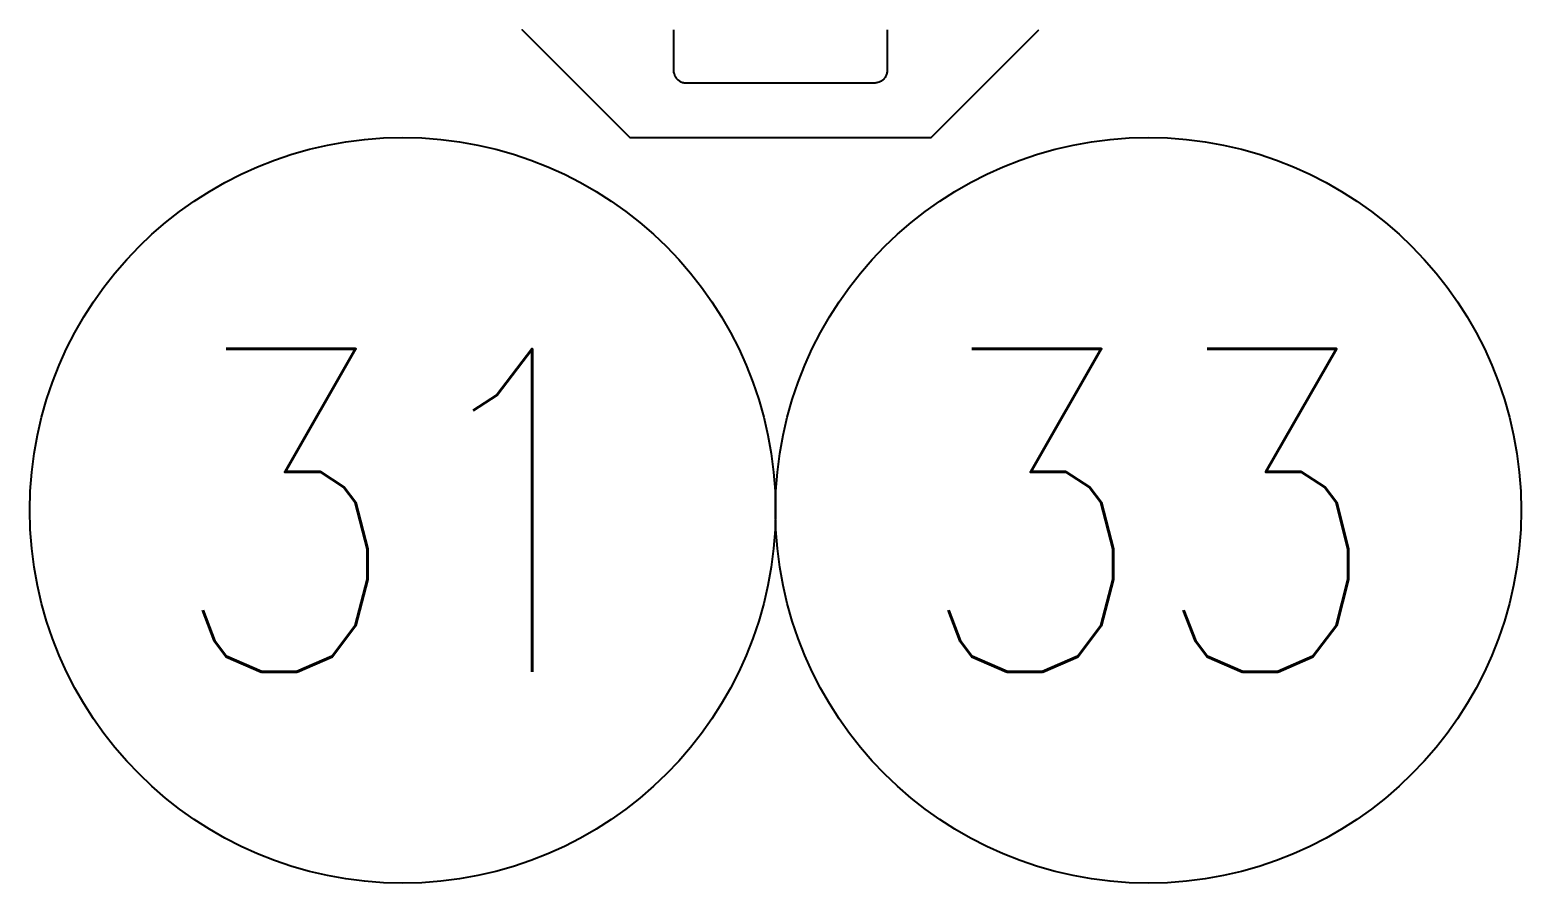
# Model space of a CAD drawing. Header units: inches. Extents: x -4 to 280, y -9 to 35.
# Drawn here: x 35.368 to 37.1, y 11.155 to 12.146 of the extents above; entities that cross this region are included whole.
import ezdxf
from ezdxf.enums import TextEntityAlignment as Align

# ---------------------------------------------------------------- set-up
doc = ezdxf.new("R2010")
doc.units = ezdxf.units.IN
doc.header["$LTSCALE"] = 0.5
doc.header["$MEASUREMENT"] = 0
doc.layers.add('cpue05', color=7, linetype='Continuous')
doc.layers.add('G-Anno-Std-Note @ 4', color=151, linetype='Continuous', lineweight=25)
doc.styles.add('Note', font='romans.shx', dxfattribs={"width": 0.75})

# ---------------------------------------------------------------- blocks, each defined once
blk = doc.blocks.new('IC200CPUE05')
at = {"layer": 'cpue05', "linetype": 'Continuous'}
for p, q in [((-7.0773, -4.5448), (-6.9523, -4.6698)), ((-6.9013, -4.5918), (-6.9013, -4.5447)), ((-6.6533, -4.5447), (-6.6533, -4.5918)), ((-6.6023, -4.6698), (-6.4773, -4.5448)), ((-6.6683, -4.6068), (-6.8863, -4.6068)), ((-6.9523, -4.6698), (-6.6023, -4.6698))]:
    blk.add_line(p, q, dxfattribs=at)
for points in [[(-7.0773, -4.5447), (-7.0773, -4.5447), (-7.0773, -4.5447), (-7.0773, -4.5447), (-7.0773, -4.5447), (-7.0773, -4.5448), (-7.0773, -4.5448)], [(-6.4773, -4.5448), (-6.4773, -4.5448), (-6.4773, -4.5448), (-6.4773, -4.5448), (-6.4773, -4.5447), (-6.4773, -4.5447), (-6.4773, -4.5447)]]:
    blk.add_lwpolyline(points, dxfattribs=at)
for points in [[(-6.8863, -4.6068), (-6.8881, -4.6067, -0.034688), (-6.8899, -4.6064, -0.030339), (-6.8918, -4.6058, -0.031028), (-6.8936, -4.6049, -0.038882), (-6.8953, -4.6037, -0.032514), (-6.8969, -4.6024, -0.016697), (-6.8982, -4.6011, -0.041339), (-6.8994, -4.5991, -0.069738), (-6.9004, -4.596, -0.037474), (-6.9013, -4.5918, -0.019948)], [(-6.6533, -4.5918), (-6.6534, -4.5936, -0.034692), (-6.6537, -4.5955, -0.030342), (-6.6543, -4.5973, -0.031031), (-6.6552, -4.5991, -0.038885), (-6.6564, -4.6009, -0.032515), (-6.6577, -4.6024, -0.016698), (-6.659, -4.6037, -0.041338), (-6.6609, -4.6049, -0.069734), (-6.6641, -4.6059, -0.03747), (-6.6683, -4.6068, -0.019946)]]:
    blk.add_lwpolyline(points, format="xyb", dxfattribs=at)
blk = doc.blocks.new('Anno_Circle')
at = {"color": 0, "linetype": 'ByBlock', "lineweight": -2}
blk.add_circle((0, 0), 1.155, dxfattribs=at)
at = {"color": 0, "linetype": 'ByBlock', "lineweight": -2, "style": 'Note', "width": 0.85}
blk.add_attdef('ID', text='', height=1, dxfattribs=at).set_placement((0, 0), align=Align.MIDDLE)

msp = doc.modelspace()

# ---------------------------------------------------------------- block references
msp.add_blockref('IC200CPUE05', (43.01706, 16.69081))
at = {"layer": 'G-Anno-Std-Note @ 4', "xscale": 0.375, "yscale": 0.375, "zscale": 0.375}
for p, values in [((35.80098, 11.58794), {'ID': '31'}), ((36.66712, 11.58794), {'ID': '33'})]:
    msp.add_blockref('Anno_Circle', p, dxfattribs=at).add_auto_attribs(values)

doc.saveas('drawing.dxf')
